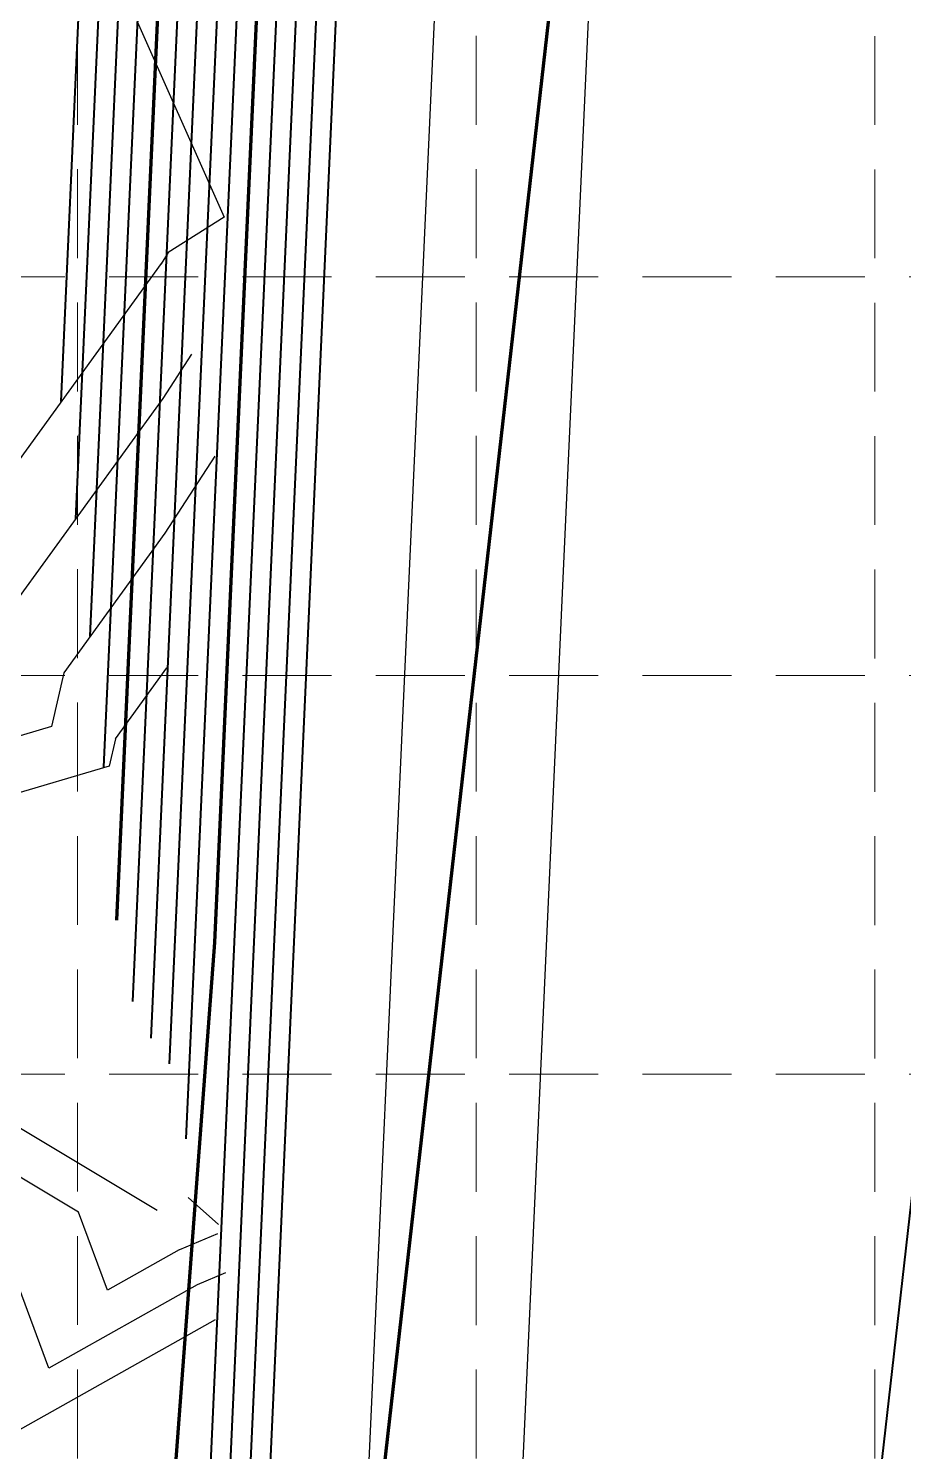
# Model space of a CAD drawing. Header units: feet. Extents: x 10084 to 13321, y 3329 to 8503.
# Drawn here: x 11934.9 to 12112.1, y 4629.1 to 4917.2 of the extents above; entities that cross this region are included whole.
import ezdxf

# ---------------------------------------------------------------- set-up
doc = ezdxf.new("R2010")
doc.units = ezdxf.units.FT
doc.header["$LTSCALE"] = 40
doc.header["$MEASUREMENT"] = 0
doc.linetypes.add('DASHED', pattern=[0.75, 0.5, -0.25])
doc.linetypes.add('HIDDEN', pattern=[0.375, 0.25, -0.125])
for name, color, linetype in [('CONT-L', 55, 'Continuous'), ('CURB', 4, 'Continuous'), ('GRID', 254, 'DASHED'), ('Level 1', 7, 'Continuous'), ('LOT', 7, 'Continuous')]:
    doc.layers.add(name, color=color, linetype=linetype)

msp = doc.modelspace()

# ---------------------------------------------------------------- linework, layer by layer
at = {"layer": 'CONT-L', "color": 5, "extrusion": (0.914147, 0.405383, 0), "elevation": 12924.34}
msp.add_lwpolyline([(-348.08, 546), (-394.13, 546)], dxfattribs=at)
at = {"layer": 'CONT-L', "color": 5}
for points, elevation in [([(11974.52, 4879.03), (11963.22, 4871.88)], 546), ([(11963.22, 4871.88), (11961.75, 4869.62)], 546), ([(11962.12, 4842.33), (11931.59, 4800.19)], 547), ([(11939.04, 4645.99), (11926.91, 4678.63)], 553), ([(11972.72, 4655.77), (11927.18, 4630.18)], 554)]:
    msp.add_lwpolyline(points, dxfattribs=dict(at, elevation=elevation))
at = {"layer": 'CONT-L', "color": 5, "extrusion": (0.8098, -0.586706, 0)}
for points, elevation in [([(10961.45, 546), (10892.23, 546)], 6829.59), ([(10917.7, 548), (10882.83, 548)], 6862.22), ([(10895.83, 549), (10878.13, 549)], 6878.53)]:
    msp.add_lwpolyline(points, dxfattribs=dict(at, elevation=elevation))
at = {"layer": 'CONT-L', "color": 5, "extrusion": (0.838168, -0.545412, 0)}
for points, elevation in [([(10593.64, 547), (10582.97, 547)], 7385.21), ([(10578.94, 548), (10560.31, 548)], 7400.41)]:
    msp.add_lwpolyline(points, dxfattribs=dict(at, elevation=elevation))
at = {"layer": 'CONT-L', "color": 5, "extrusion": (0.975279, -0.220978, 0)}
for points, elevation in [([(7307.4, 548), (7296.22, 548)], 10589.05), ([(7296.67, 549), (7290.99, 549)], 10602.2)]:
    msp.add_lwpolyline(points, dxfattribs=dict(at, elevation=elevation))
at = {"layer": 'CONT-L', "color": 5, "extrusion": (0.284345, -0.958722, 0), "elevation": -1183.8}
msp.add_lwpolyline([(12804.74, 548), (12772.46, 548)], dxfattribs=at)
at = {"layer": 'CONT-L', "color": 5, "extrusion": (-0.284345, 0.958722, 0), "elevation": 1172.81}
msp.add_lwpolyline([(-12813.65, 549), (-12791.76, 549)], dxfattribs=at)
at = {"layer": 'CONT-L', "color": 5, "extrusion": (-0.513921, -0.857837, 0)}
for points, elevation in [([(7856.47, 551), (7807.21, 551)], -10159.86), ([(7842.96, 552), (7813.03, 552)], -10151.43)]:
    msp.add_lwpolyline(points, dxfattribs=dict(at, elevation=elevation))
at = {"layer": 'CONT-L', "color": 5, "extrusion": (-0.666387, -0.745606, 0), "elevation": -11464.67}
msp.add_lwpolyline([(5803.82, 552), (5812.03, 552)], dxfattribs=at)
at = {"layer": 'CONT-L', "color": 5, "extrusion": (0.937365, 0.348348, 0), "elevation": 12826.28}
msp.add_lwpolyline([(206.73, 552), (223.6, 552)], dxfattribs=at)
at = {"layer": 'CONT-L', "color": 5, "extrusion": (0.388801, -0.921322, 0)}
for points, elevation in [([(12848.11, 552), (12839.73, 552)], 349.64), ([(12846.53, 553), (12840.31, 553)], 357.59)]:
    msp.add_lwpolyline(points, dxfattribs=dict(at, elevation=elevation))
at = {"layer": 'CONT-L', "color": 5, "extrusion": (0.489819, -0.871824, 0), "elevation": 1789.52}
msp.add_lwpolyline([(12719.21, 552), (12702.51, 552)], dxfattribs=at)
at = {"layer": 'CONT-L', "color": 5, "extrusion": (-0.489819, 0.871824, 0), "elevation": -1797.49}
msp.add_lwpolyline([(-12718.9, 553), (-12684.43, 553)], dxfattribs=at)
at = {"layer": 'CURB', "color": 7}
msp.add_line((11990.05, 4321.99), (12030.06, 5204.06), dxfattribs=at)
at = {"layer": 'GRID', "color": 252, "linetype": 'HIDDEN', "lineweight": 0, "ltscale": 1.8}
for p, q in [((11944.85, 3736.74), (11944.85, 8418.16)), ((12025.56, 3736.73), (12025.56, 8418.16)), ((12106.27, 3736.71), (12106.27, 8418.16)), ((10169.24, 4866.93), (13236.21, 4866.93)), ((10169.24, 4786.22), (13236.21, 4786.22)), ((10169.24, 4705.51), (13236.21, 4705.51))]:
    msp.add_line(p, q, dxfattribs=at)
at = {"layer": 'Level 1', "color": 5, "linetype": 'Continuous', "lineweight": 40}
for p, q in [((11947.4, 4794.17), (11968.13, 5251.28)), ((11950.2, 4767.67), (11972.13, 5251.1)), ((11956.06, 4720.24), (11980.12, 5250.74)), ((11959.73, 4712.82), (11984.11, 5250.55)), ((11963.49, 4707.63), (11988.11, 5250.37)), ((11966.81, 4692.43), (11992.11, 5250.19)), ((11944.47, 4817.97), (11957.23, 5099.11)), ((11941.55, 4841.74), (11950.15, 5031.3))]:
    msp.add_line(p, q, dxfattribs=at)
at = {"layer": 'Level 1', "color": 5, "linetype": 'Continuous', "lineweight": 70}
msp.add_line((11952.8, 4736.67), (11976.12, 5250.92), dxfattribs=at)
at = {"layer": 'Level 1', "color": 5, "linetype": 'Continuous', "lineweight": 40, "flags": 128}
for points in [[(12135.52, 5294.95), (12159.03, 5275.63, 0.134862), (12183.21, 5264.83), (12199.55, 5262.33), (12199.55, 5262.33, -0.914811), (12198.82, 5250.79), (12198.82, 5250.79), (12021.24, 5246.17, 0.393471), (12011.51, 5236.62), (11969.28, 4305.4, 0.406728), (11978.56, 4294.97), (12016.27, 4290.87)], [(12063.93, 5263.18, -1.128051), (12065.38, 5253.32), (12017.5, 5252.07, 0.393471), (12007.78, 5242.53), (11965.25, 4304.85)], [(11942.94, 4300.47), (11961.27, 4305.47), (12004.04, 5248.43, -0.000001), (12004.04, 5248.43)]]:
    msp.add_lwpolyline(points, format="xyb", dxfattribs=at)
at = {"layer": 'Level 1', "color": 35, "linetype": 'Continuous', "lineweight": 70, "flags": 128}
msp.add_lwpolyline([(12070.77, 4287.01), (11998.9, 4297.37, -0.405409), (11973.38, 4330.45), (12075.88, 5232.97, -0.374029), (12085.56, 5241.84), (12278.73, 5246.87), (12278.73, 5246.87, 0.914811), (12279.31, 5256.2), (12247.17, 5261.11, -0.134862), (12222.98, 5271.91), (12198.43, 5292.1)], format="xyb", dxfattribs=at)
at = {"layer": 'Level 1', "color": 35, "linetype": 'Continuous', "lineweight": 40, "flags": 128}
msp.add_lwpolyline([(12120.46, 4285.73), (12079.26, 4292.63, -0.398835), (12070.97, 4303.62), (12176.14, 5229.58, -0.374035), (12185.82, 5238.45), (12356.13, 5242.88, 0.881586), (12356.89, 5250.46), (12315.79, 5256.69), (12315.79, 5256.69, -0.134862), (12291.6, 5267.49), (12291.6, 5267.49), (12265.36, 5289.06)], format="xyb", dxfattribs=at)
at = {"layer": 'Level 1', "color": 5, "linetype": 'Continuous', "lineweight": 40, "flags": 128}
msp.add_lwpolyline([(11935.83, 4302.67), (11957.41, 4308.56), (11957.41, 4308.56), (12000.1, 5249.83)], dxfattribs=at)
at = {"layer": 'Level 1', "color": 5, "linetype": 'Continuous', "lineweight": 70, "flags": 128}
msp.add_lwpolyline([(11964.57, 4623.95), (11972.62, 4732.19), (11972.62, 4732.19), (11996.1, 5250.01)], dxfattribs=at)
at = {"layer": 'LOT', "color": 7}
msp.add_line((12018.35, 4258.35), (12063.93, 5263.18), dxfattribs=at)

doc.saveas('drawing.dxf')
